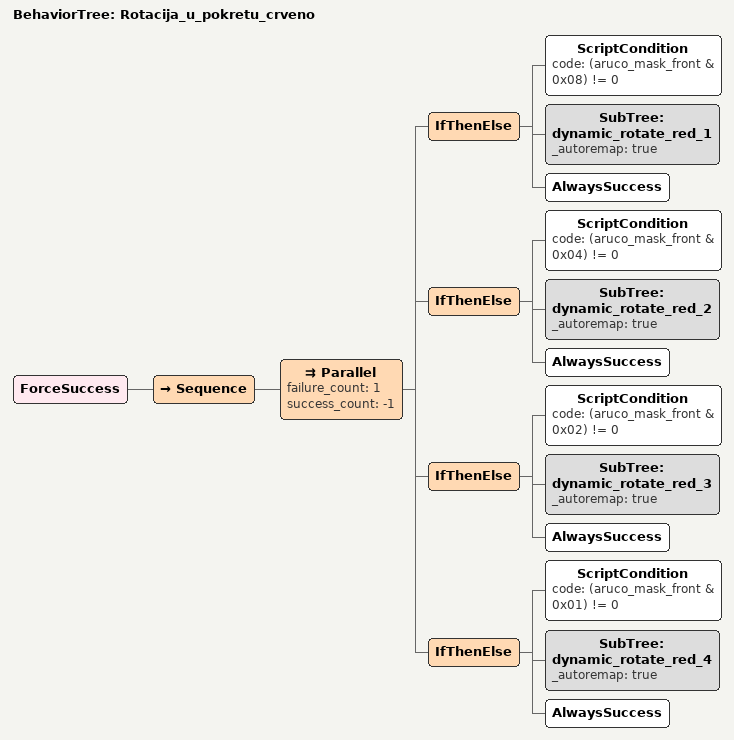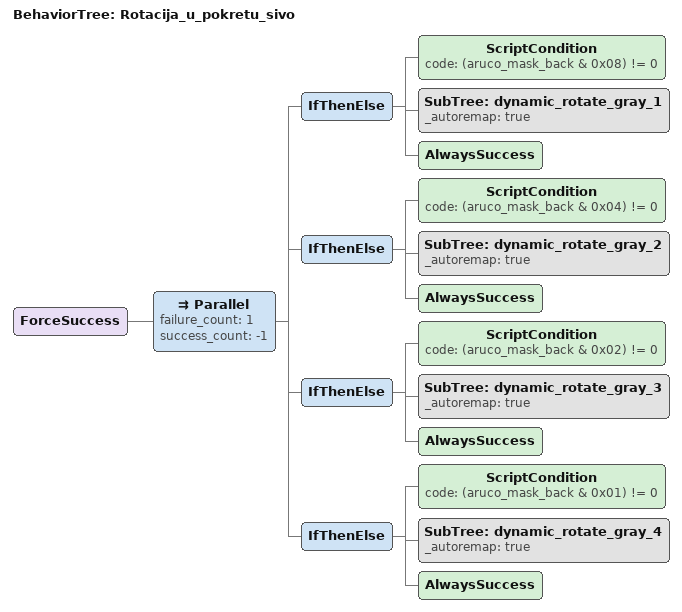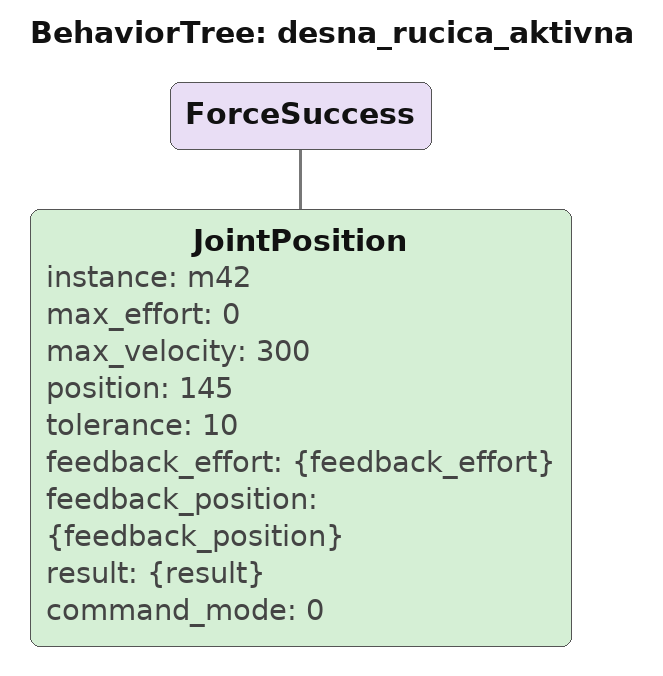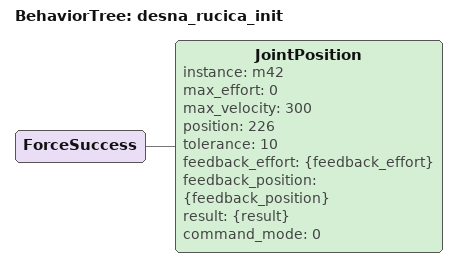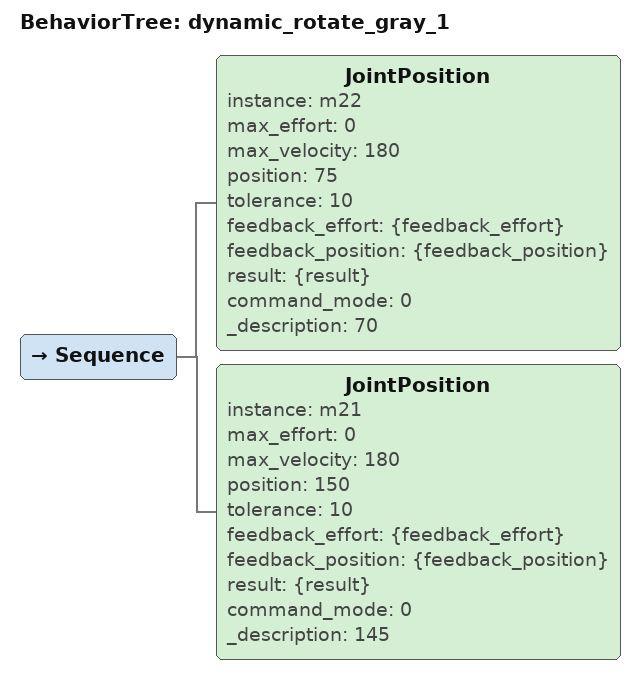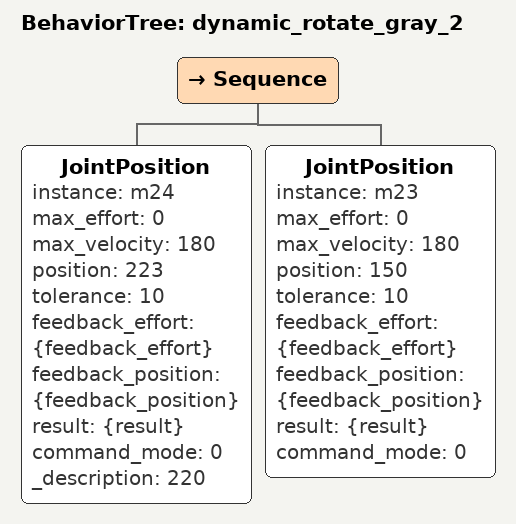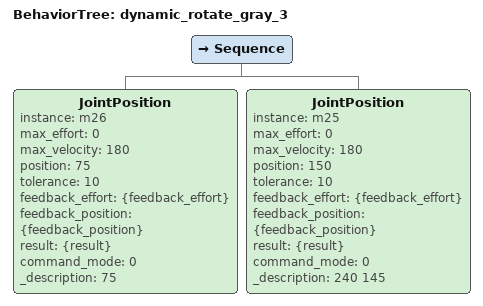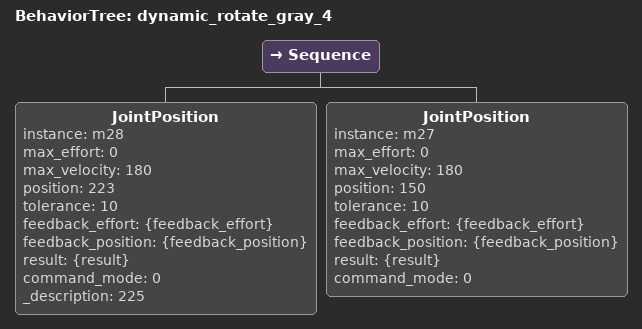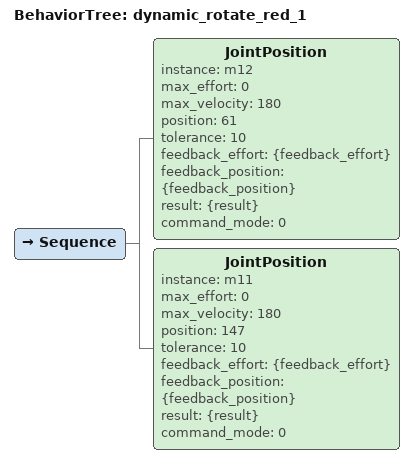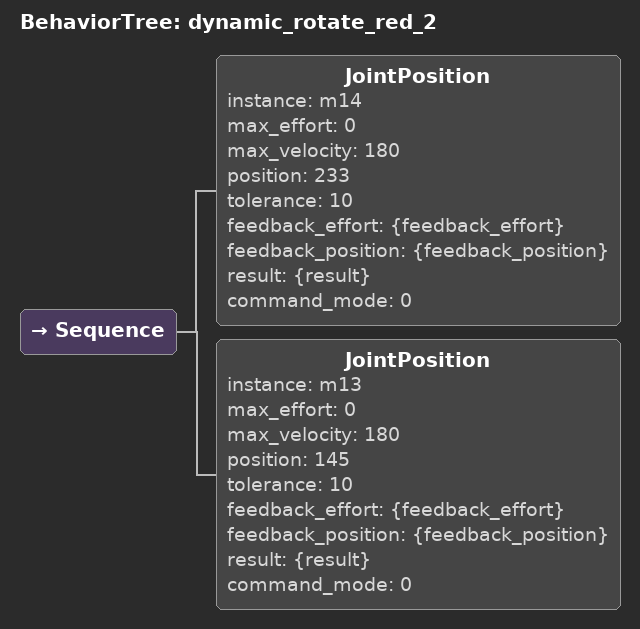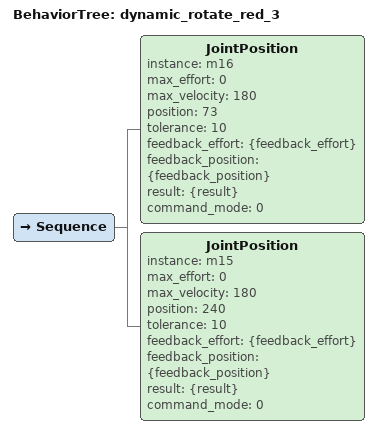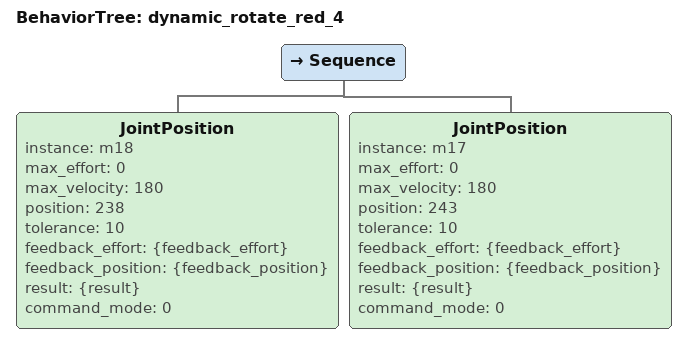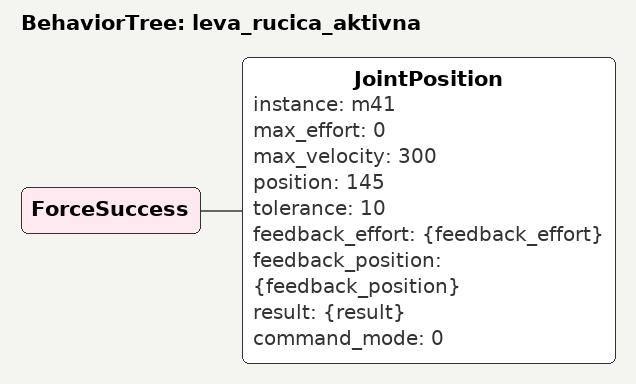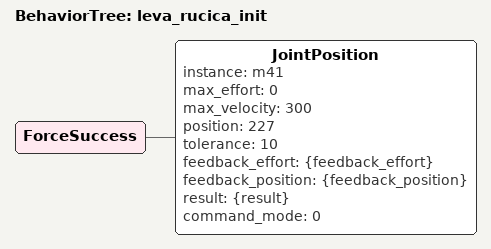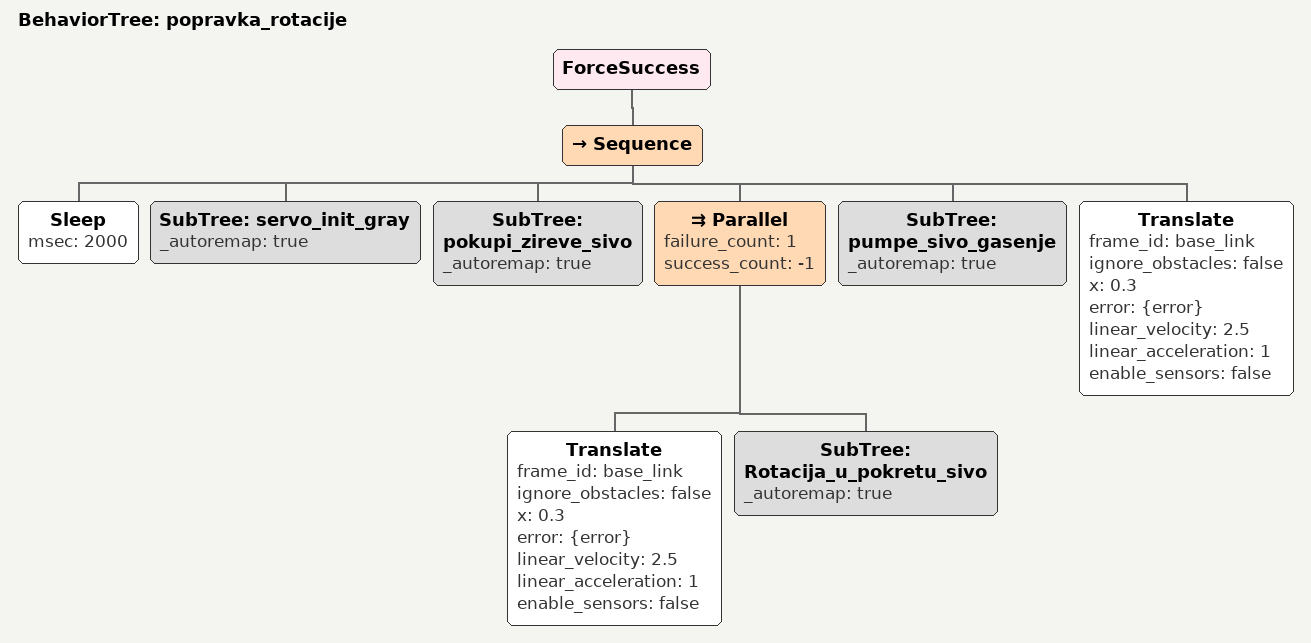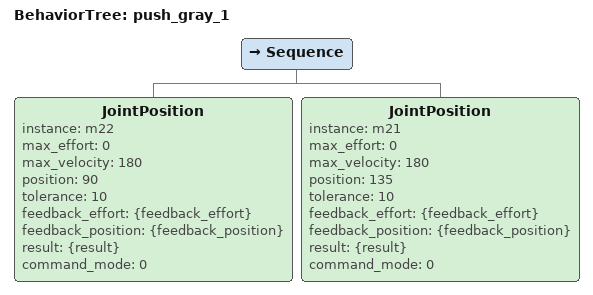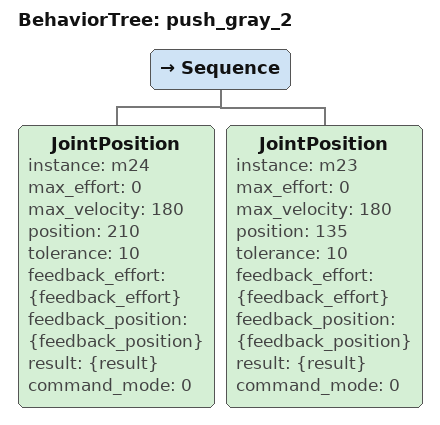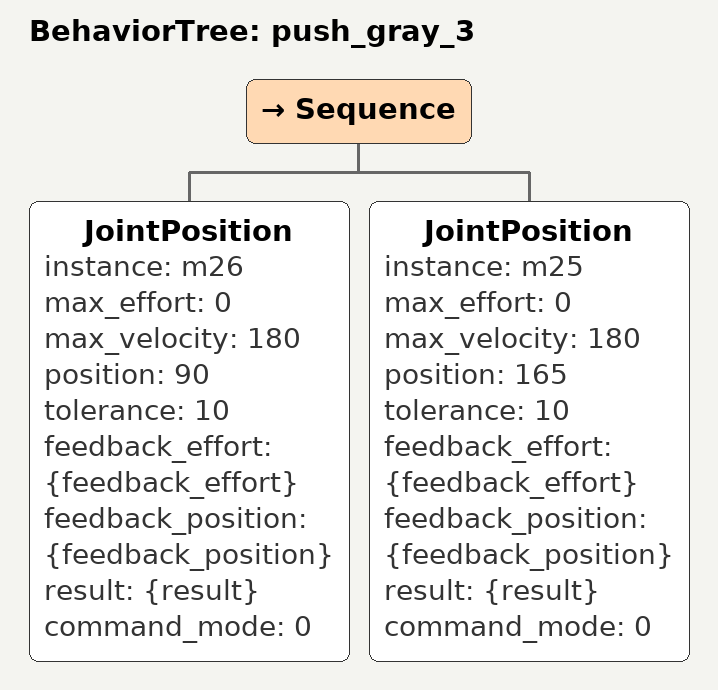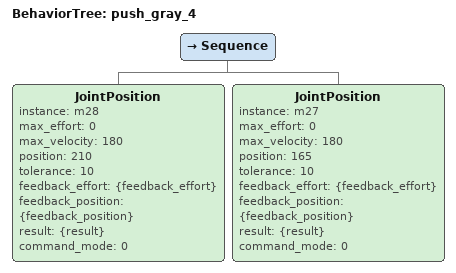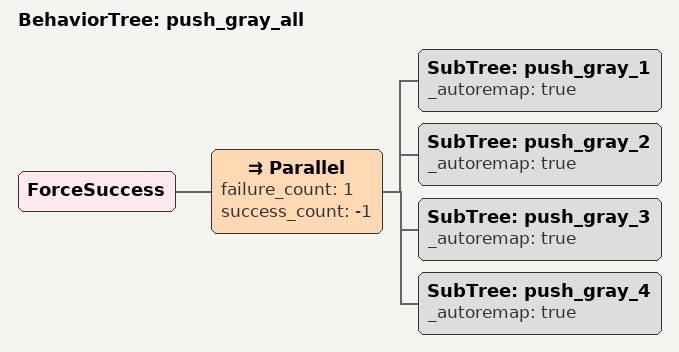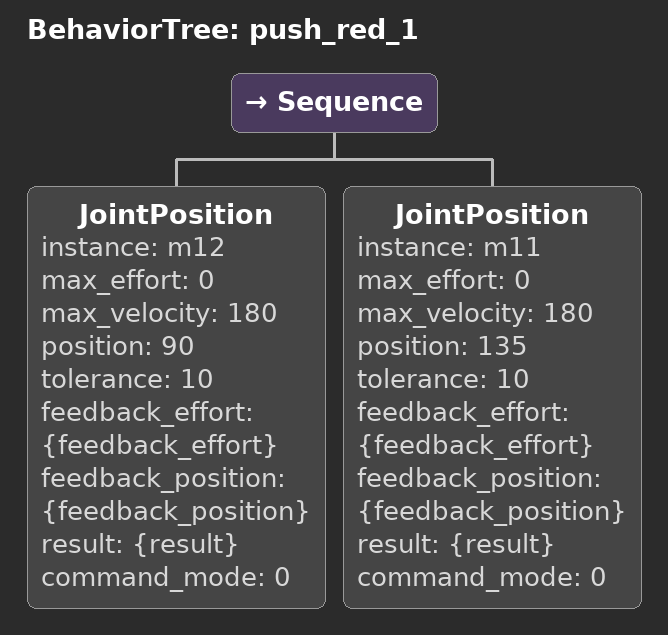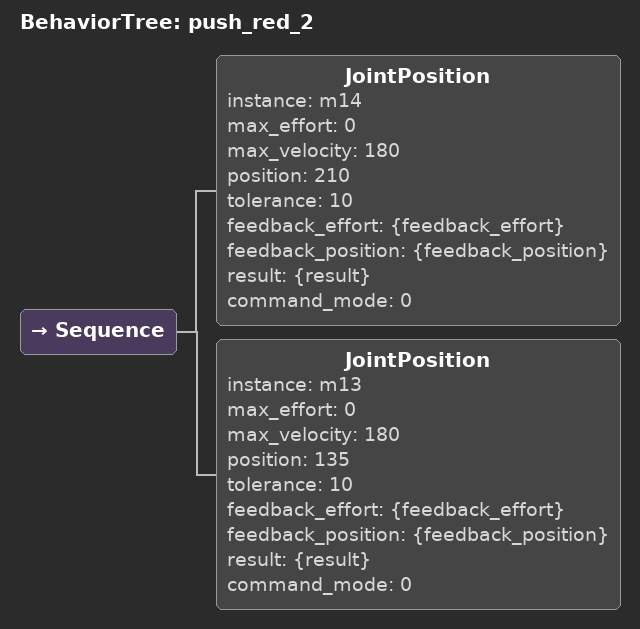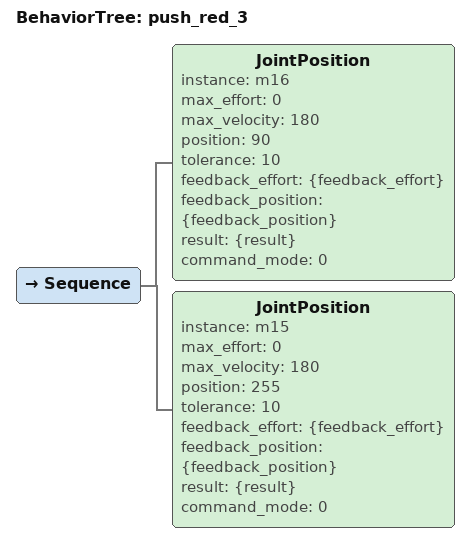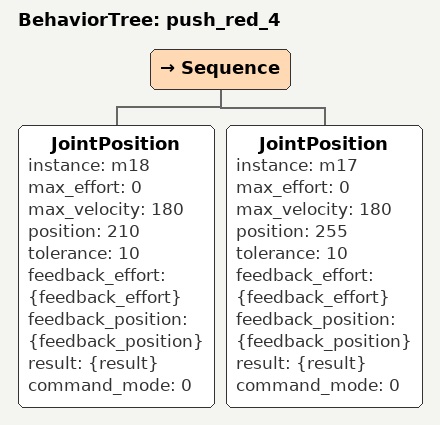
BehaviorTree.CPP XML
<BehaviorTree ID="Rotacija_u_pokretu_crveno">
  <ForceSuccess>
    <Sequence>
      <Parallel failure_count="1" success_count="-1">
        <IfThenElse>
          <ScriptCondition code="(aruco_mask_front &amp; 0x08) != 0"/>
          <SubTree ID="dynamic_rotate_red_1" _autoremap="true"/>
          <AlwaysSuccess/>
        </IfThenElse>
        <IfThenElse>
          <ScriptCondition code="(aruco_mask_front &amp; 0x04) != 0"/>
          <SubTree ID="dynamic_rotate_red_2" _autoremap="true"/>
          <AlwaysSuccess/>
        </IfThenElse>
        <IfThenElse>
          <ScriptCondition code="(aruco_mask_front &amp; 0x02) != 0"/>
          <SubTree ID="dynamic_rotate_red_3" _autoremap="true"/>
          <AlwaysSuccess/>
        </IfThenElse>
        <IfThenElse>
          <ScriptCondition code="(aruco_mask_front &amp; 0x01) != 0"/>
          <SubTree ID="dynamic_rotate_red_4" _autoremap="true"/>
          <AlwaysSuccess/>
        </IfThenElse>
      </Parallel>
    </Sequence>
  </ForceSuccess>
</BehaviorTree>

<BehaviorTree ID="Rotacija_u_pokretu_sivo">
  <ForceSuccess>
    <Parallel failure_count="1" success_count="-1">
      <IfThenElse>
        <ScriptCondition code="(aruco_mask_back &amp; 0x08) != 0"/>
        <SubTree ID="dynamic_rotate_gray_1" _autoremap="true"/>
        <AlwaysSuccess/>
      </IfThenElse>
      <IfThenElse>
        <ScriptCondition code="(aruco_mask_back &amp; 0x04) != 0"/>
        <SubTree ID="dynamic_rotate_gray_2" _autoremap="true"/>
        <AlwaysSuccess/>
      </IfThenElse>
      <IfThenElse>
        <ScriptCondition code="(aruco_mask_back &amp; 0x02) != 0"/>
        <SubTree ID="dynamic_rotate_gray_3" _autoremap="true"/>
        <AlwaysSuccess/>
      </IfThenElse>
      <IfThenElse>
        <ScriptCondition code="(aruco_mask_back &amp; 0x01) != 0"/>
        <SubTree ID="dynamic_rotate_gray_4" _autoremap="true"/>
        <AlwaysSuccess/>
      </IfThenElse>
    </Parallel>
  </ForceSuccess>
</BehaviorTree>

<BehaviorTree ID="desna_rucica_aktivna">
  <ForceSuccess>
    <JointPosition instance="m42" max_effort="0" max_velocity="300" position="145" tolerance="10" feedback_effort="{feedback_effort}" feedback_position="{feedback_position}" result="{result}" command_mode="0"/>
  </ForceSuccess>
</BehaviorTree>

<BehaviorTree ID="desna_rucica_init">
  <ForceSuccess>
    <JointPosition instance="m42" max_effort="0" max_velocity="300" position="226" tolerance="10" feedback_effort="{feedback_effort}" feedback_position="{feedback_position}" result="{result}" command_mode="0"/>
  </ForceSuccess>
</BehaviorTree>

<BehaviorTree ID="dynamic_rotate_gray_1">
  <Sequence>
    <JointPosition instance="m22" max_effort="0" max_velocity="180" position="75" tolerance="10" feedback_effort="{feedback_effort}" feedback_position="{feedback_position}" result="{result}" command_mode="0" _description="70"/>
    <JointPosition instance="m21" max_effort="0" max_velocity="180" position="150" tolerance="10" feedback_effort="{feedback_effort}" feedback_position="{feedback_position}" result="{result}" command_mode="0" _description="145"/>
  </Sequence>
</BehaviorTree>

<BehaviorTree ID="dynamic_rotate_gray_2">
  <Sequence>
    <JointPosition instance="m24" max_effort="0" max_velocity="180" position="223" tolerance="10" feedback_effort="{feedback_effort}" feedback_position="{feedback_position}" result="{result}" command_mode="0" _description="220"/>
    <JointPosition instance="m23" max_effort="0" max_velocity="180" position="150" tolerance="10" feedback_effort="{feedback_effort}" feedback_position="{feedback_position}" result="{result}" command_mode="0"/>
  </Sequence>
</BehaviorTree>

<BehaviorTree ID="dynamic_rotate_gray_3">
    <Sequence>
      <JointPosition instance="m26" max_effort="0" max_velocity="180" position="75" tolerance="10" feedback_effort="{feedback_effort}" feedback_position="{feedback_position}" result="{result}" command_mode="0" _description="75"/>
      <JointPosition instance="m25" max_effort="0" max_velocity="180" position="150" tolerance="10" feedback_effort="{feedback_effort}" feedback_position="{feedback_position}" result="{result}" command_mode="0" _description="240
145"/>
    </Sequence>
  </BehaviorTree>

<BehaviorTree ID="dynamic_rotate_gray_4">
  <Sequence>
    <JointPosition instance="m28" max_effort="0" max_velocity="180" position="223" tolerance="10" feedback_effort="{feedback_effort}" feedback_position="{feedback_position}" result="{result}" command_mode="0" _description="225"/>
    <JointPosition instance="m27" max_effort="0" max_velocity="180" position="150" tolerance="10" feedback_effort="{feedback_effort}" feedback_position="{feedback_position}" result="{result}" command_mode="0"/>
  </Sequence>
</BehaviorTree>

<BehaviorTree ID="dynamic_rotate_red_1">
  <Sequence>
    <JointPosition instance="m12" max_effort="0" max_velocity="180" position="61" tolerance="10" feedback_effort="{feedback_effort}" feedback_position="{feedback_position}" result="{result}" command_mode="0"/>
    <JointPosition instance="m11" max_effort="0" max_velocity="180" position="147" tolerance="10" feedback_effort="{feedback_effort}" feedback_position="{feedback_position}" result="{result}" command_mode="0"/>
  </Sequence>
</BehaviorTree>

<BehaviorTree ID="dynamic_rotate_red_2">
  <Sequence>
    <JointPosition instance="m14" max_effort="0" max_velocity="180" position="233" tolerance="10" feedback_effort="{feedback_effort}" feedback_position="{feedback_position}" result="{result}" command_mode="0"/>
    <JointPosition instance="m13" max_effort="0" max_velocity="180" position="145" tolerance="10" feedback_effort="{feedback_effort}" feedback_position="{feedback_position}" result="{result}" command_mode="0"/>
  </Sequence>
</BehaviorTree>

<BehaviorTree ID="dynamic_rotate_red_3">
  <Sequence>
    <JointPosition instance="m16" max_effort="0" max_velocity="180" position="73" tolerance="10" feedback_effort="{feedback_effort}" feedback_position="{feedback_position}" result="{result}" command_mode="0"/>
    <JointPosition instance="m15" max_effort="0" max_velocity="180" position="240" tolerance="10" feedback_effort="{feedback_effort}" feedback_position="{feedback_position}" result="{result}" command_mode="0"/>
  </Sequence>
</BehaviorTree>

<BehaviorTree ID="dynamic_rotate_red_4">
  <Sequence>
    <JointPosition instance="m18" max_effort="0" max_velocity="180" position="238" tolerance="10" feedback_effort="{feedback_effort}" feedback_position="{feedback_position}" result="{result}" command_mode="0"/>
    <JointPosition instance="m17" max_effort="0" max_velocity="180" position="243" tolerance="10" feedback_effort="{feedback_effort}" feedback_position="{feedback_position}" result="{result}" command_mode="0"/>
  </Sequence>
</BehaviorTree>

<BehaviorTree ID="leva_rucica_aktivna">
  <ForceSuccess>
    <JointPosition instance="m41" max_effort="0" max_velocity="300" position="145" tolerance="10" feedback_effort="{feedback_effort}" feedback_position="{feedback_position}" result="{result}" command_mode="0"/>
  </ForceSuccess>
</BehaviorTree>

<BehaviorTree ID="leva_rucica_init">
  <ForceSuccess>
    <JointPosition instance="m41" max_effort="0" max_velocity="300" position="227" tolerance="10" feedback_effort="{feedback_effort}" feedback_position="{feedback_position}" result="{result}" command_mode="0"/>
  </ForceSuccess>
</BehaviorTree>

<BehaviorTree ID="popravka_rotacije">
  <ForceSuccess>
    <Sequence>
      <Sleep msec="2000"/>
      <SubTree ID="servo_init_gray" _autoremap="true"/>
      <SubTree ID="pokupi_zireve_sivo" _autoremap="true"/>
      <Parallel failure_count="1" success_count="-1">
        <Translate frame_id="base_link" ignore_obstacles="false" x="0.3" error="{error}" linear_velocity="2.5" linear_acceleration="1" enable_sensors="false"/>
        <SubTree ID="Rotacija_u_pokretu_sivo" _autoremap="true"/>
      </Parallel>
      <SubTree ID="pumpe_sivo_gasenje" _autoremap="true"/>
      <Translate frame_id="base_link" ignore_obstacles="false" x="0.3" error="{error}" linear_velocity="2.5" linear_acceleration="1" enable_sensors="false"/>
    </Sequence>
  </ForceSuccess>
</BehaviorTree>

<BehaviorTree ID="push_gray_1">
  <Sequence>
    <JointPosition instance="m22" max_effort="0" max_velocity="180" position="90" tolerance="10" feedback_effort="{feedback_effort}" feedback_position="{feedback_position}" result="{result}" command_mode="0"/>
    <JointPosition instance="m21" max_effort="0" max_velocity="180" position="135" tolerance="10" feedback_effort="{feedback_effort}" feedback_position="{feedback_position}" result="{result}" command_mode="0"/>
  </Sequence>
</BehaviorTree>

<BehaviorTree ID="push_gray_2">
  <Sequence>
    <JointPosition instance="m24" max_effort="0" max_velocity="180" position="210" tolerance="10" feedback_effort="{feedback_effort}" feedback_position="{feedback_position}" result="{result}" command_mode="0"/>
    <JointPosition instance="m23" max_effort="0" max_velocity="180" position="135" tolerance="10" feedback_effort="{feedback_effort}" feedback_position="{feedback_position}" result="{result}" command_mode="0"/>
  </Sequence>
</BehaviorTree>

<BehaviorTree ID="push_gray_3">
  <Sequence>
    <JointPosition instance="m26" max_effort="0" max_velocity="180" position="90" tolerance="10" feedback_effort="{feedback_effort}" feedback_position="{feedback_position}" result="{result}" command_mode="0"/>
    <JointPosition instance="m25" max_effort="0" max_velocity="180" position="165" tolerance="10" feedback_effort="{feedback_effort}" feedback_position="{feedback_position}" result="{result}" command_mode="0"/>
  </Sequence>
</BehaviorTree>

<BehaviorTree ID="push_gray_4">
  <Sequence>
    <JointPosition instance="m28" max_effort="0" max_velocity="180" position="210" tolerance="10" feedback_effort="{feedback_effort}" feedback_position="{feedback_position}" result="{result}" command_mode="0"/>
    <JointPosition instance="m27" max_effort="0" max_velocity="180" position="165" tolerance="10" feedback_effort="{feedback_effort}" feedback_position="{feedback_position}" result="{result}" command_mode="0"/>
  </Sequence>
</BehaviorTree>

<BehaviorTree ID="push_gray_all">
  <ForceSuccess>
    <Parallel failure_count="1" success_count="-1">
      <SubTree ID="push_gray_1" _autoremap="true"/>
      <SubTree ID="push_gray_2" _autoremap="true"/>
      <SubTree ID="push_gray_3" _autoremap="true"/>
      <SubTree ID="push_gray_4" _autoremap="true"/>
    </Parallel>
  </ForceSuccess>
</BehaviorTree>

<BehaviorTree ID="push_red_1">
  <Sequence>
    <JointPosition instance="m12" max_effort="0" max_velocity="180" position="90" tolerance="10" feedback_effort="{feedback_effort}" feedback_position="{feedback_position}" result="{result}" command_mode="0"/>
    <JointPosition instance="m11" max_effort="0" max_velocity="180" position="135" tolerance="10" feedback_effort="{feedback_effort}" feedback_position="{feedback_position}" result="{result}" command_mode="0"/>
  </Sequence>
</BehaviorTree>

<BehaviorTree ID="push_red_2">
  <Sequence>
    <JointPosition instance="m14" max_effort="0" max_velocity="180" position="210" tolerance="10" feedback_effort="{feedback_effort}" feedback_position="{feedback_position}" result="{result}" command_mode="0"/>
    <JointPosition instance="m13" max_effort="0" max_velocity="180" position="135" tolerance="10" feedback_effort="{feedback_effort}" feedback_position="{feedback_position}" result="{result}" command_mode="0"/>
  </Sequence>
</BehaviorTree>

<BehaviorTree ID="push_red_3">
  <Sequence>
    <JointPosition instance="m16" max_effort="0" max_velocity="180" position="90" tolerance="10" feedback_effort="{feedback_effort}" feedback_position="{feedback_position}" result="{result}" command_mode="0"/>
    <JointPosition instance="m15" max_effort="0" max_velocity="180" position="255" tolerance="10" feedback_effort="{feedback_effort}" feedback_position="{feedback_position}" result="{result}" command_mode="0"/>
  </Sequence>
</BehaviorTree>

<BehaviorTree ID="push_red_4">
  <Sequence>
    <JointPosition instance="m18" max_effort="0" max_velocity="180" position="210" tolerance="10" feedback_effort="{feedback_effort}" feedback_position="{feedback_position}" result="{result}" command_mode="0"/>
    <JointPosition instance="m17" max_effort="0" max_velocity="180" position="255" tolerance="10" feedback_effort="{feedback_effort}" feedback_position="{feedback_position}" result="{result}" command_mode="0"/>
  </Sequence>
</BehaviorTree>
